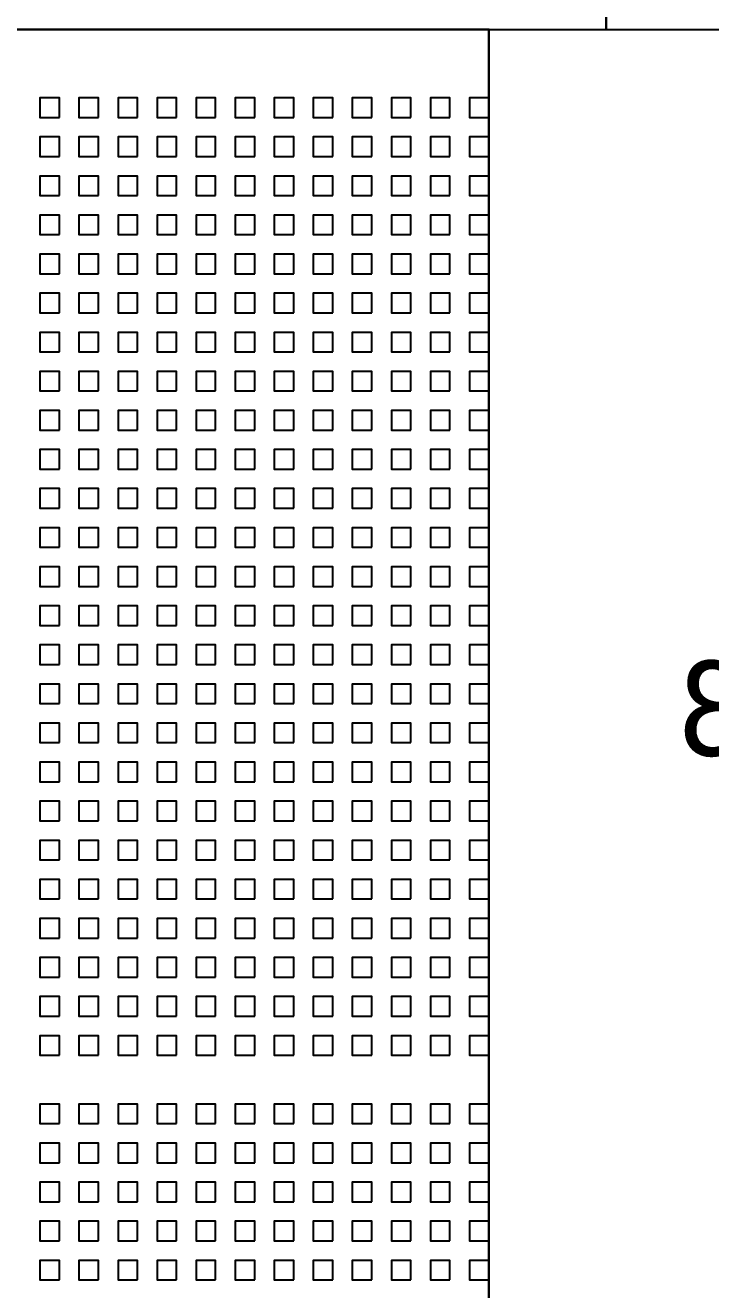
# Model space of a CAD drawing. Header units: millimetres. Extents: x 427 to 2444, y 137 to 817.
# Drawn here: x 1121.9671 to 1122.0022, y 301.5484 to 301.6131 of the extents above; entities that cross this region are included whole.
import ezdxf
from ezdxf.enums import TextEntityAlignment as Align

# ---------------------------------------------------------------- set-up
doc = ezdxf.new("R2010")
doc.units = ezdxf.units.MM
for name, color, linetype in [('L10', 2, 'Continuous'), ('L114', 213, 'Continuous'), ('L240', 60, 'Continuous'), ('L241', 200, 'Continuous'), ('L31', 1, 'Continuous'), ('L70', 190, 'Continuous'), ('L72', 70, 'Continuous'), ('L73', 110, 'Continuous'), ('L74', 230, 'Continuous'), ('L75', 30, 'Continuous'), ('L76', 131, 'Continuous'), ('L98', 150, 'Continuous')]:
    doc.layers.add(name, color=color, linetype=linetype)
doc.styles.add('txt', font='simhei.ttf')

# ---------------------------------------------------------------- blocks, each defined once
blk = doc.blocks.new('HX8394_F_PAD')
at = {"layer": 'L10'}
blk.add_lwpolyline([(13.655998, 0.318498), (13.655998, 0.396502), (13.756002, 0.396502), (13.756002, 0.318498), (13.655998, 0.318498)], close=True, dxfattribs=at)
at = {"layer": 'L241'}
blk.add_lwpolyline([(13.656, 0.3185), (13.656, 0.3965), (13.756, 0.3965), (13.756, 0.3185), (13.656, 0.3185)], close=True, dxfattribs=at)
at = {"layer": 'L70'}
blk.add_lwpolyline([(13.656, 0.3185), (13.656, 0.3965), (13.756, 0.3965), (13.756, 0.3185), (13.656, 0.3185)], close=True, dxfattribs=at)
at = {"layer": 'L72'}
blk.add_lwpolyline([(13.656, 0.3185), (13.656, 0.3965), (13.756, 0.3965), (13.756, 0.3185), (13.656, 0.3185)], close=True, dxfattribs=at)
at = {"layer": 'L73'}
blk.add_lwpolyline([(13.656, 0.3185), (13.656, 0.3965), (13.756, 0.3965), (13.756, 0.3185), (13.656, 0.3185)], close=True, dxfattribs=at)
at = {"layer": 'L74'}
blk.add_lwpolyline([(13.656, 0.3185), (13.656, 0.3965), (13.756, 0.3965), (13.756, 0.3185), (13.656, 0.3185)], close=True, dxfattribs=at)
at = {"layer": 'L75'}
blk.add_lwpolyline([(13.656, 0.3185), (13.656, 0.3965), (13.756, 0.3965), (13.756, 0.3185), (13.656, 0.3185)], close=True, dxfattribs=at)
at = {"layer": 'L76'}
blk.add_lwpolyline([(13.656, 0.3185), (13.656, 0.3965), (13.756, 0.3965), (13.756, 0.3185), (13.656, 0.3185)], close=True, dxfattribs=at)
at = {"layer": 'L98'}
blk.add_lwpolyline([(13.655999, 0.318499), (13.655999, 0.396501), (13.756001, 0.396501), (13.756001, 0.318499), (13.655999, 0.318499)], close=True, dxfattribs=at)
blk = doc.blocks.new('JD9365Z_PAD_20170829_Y880')
at = {"layer": 'L240', "style": 'txt'}
blk.add_text('DUMMY13', height=0.005, dxfattribs=at).set_placement((13.6345, 0.369333), align=Align.MIDDLE_CENTER)
blk = doc.blocks.new('AL_MARK_AUO')
at = {"layer": 'L31'}
for points in [[(0, 0.1605), (0, 0.1615), (0.001, 0.1615), (0.001, 0.1605), (0, 0.1605)], [(0.002, 0.1605), (0.002, 0.1615), (0.003, 0.1615), (0.003, 0.1605), (0.002, 0.1605)], [(0.004, 0.1605), (0.004, 0.1615), (0.005, 0.1615), (0.005, 0.1605), (0.004, 0.1605)], [(0.006, 0.1605), (0.006, 0.1615), (0.007, 0.1615), (0.007, 0.1605), (0.006, 0.1605)], [(0.008, 0.1605), (0.008, 0.1615), (0.009, 0.1615), (0.009, 0.1605), (0.008, 0.1605)], [(0.01, 0.1605), (0.01, 0.1615), (0.011, 0.1615), (0.011, 0.1605), (0.01, 0.1605)], [(0.012, 0.1605), (0.012, 0.1615), (0.013, 0.1615), (0.013, 0.1605), (0.012, 0.1605)], [(0.014, 0.1605), (0.014, 0.1615), (0.015, 0.1615), (0.015, 0.1605), (0.014, 0.1605)], [(0.016, 0.1605), (0.016, 0.1615), (0.017, 0.1615), (0.017, 0.1605), (0.016, 0.1605)], [(0.018, 0.1605), (0.018, 0.1615), (0.019, 0.1615), (0.019, 0.1605), (0.018, 0.1605)], [(0.02, 0.1605), (0.02, 0.1615), (0.021, 0.1615), (0.021, 0.1605), (0.02, 0.1605)], [(0.022, 0.1605), (0.022, 0.1615), (0.023, 0.1615), (0.023, 0.1605), (0.022, 0.1605)], [(0, 0.1585), (0, 0.1595), (0.001, 0.1595), (0.001, 0.1585), (0, 0.1585)], [(0.002, 0.1585), (0.002, 0.1595), (0.003, 0.1595), (0.003, 0.1585), (0.002, 0.1585)], [(0.004, 0.1585), (0.004, 0.1595), (0.005, 0.1595), (0.005, 0.1585), (0.004, 0.1585)], [(0.006, 0.1585), (0.006, 0.1595), (0.007, 0.1595), (0.007, 0.1585), (0.006, 0.1585)], [(0.008, 0.1585), (0.008, 0.1595), (0.009, 0.1595), (0.009, 0.1585), (0.008, 0.1585)], [(0.01, 0.1585), (0.01, 0.1595), (0.011, 0.1595), (0.011, 0.1585), (0.01, 0.1585)], [(0.012, 0.1585), (0.012, 0.1595), (0.013, 0.1595), (0.013, 0.1585), (0.012, 0.1585)], [(0.014, 0.1585), (0.014, 0.1595), (0.015, 0.1595), (0.015, 0.1585), (0.014, 0.1585)], [(0.016, 0.1585), (0.016, 0.1595), (0.017, 0.1595), (0.017, 0.1585), (0.016, 0.1585)], [(0.018, 0.1585), (0.018, 0.1595), (0.019, 0.1595), (0.019, 0.1585), (0.018, 0.1585)], [(0.02, 0.1585), (0.02, 0.1595), (0.021, 0.1595), (0.021, 0.1585), (0.02, 0.1585)], [(0.022, 0.1585), (0.022, 0.1595), (0.023, 0.1595), (0.023, 0.1585), (0.022, 0.1585)], [(0, 0.1565), (0, 0.1575), (0.001, 0.1575), (0.001, 0.1565), (0, 0.1565)], [(0.002, 0.1565), (0.002, 0.1575), (0.003, 0.1575), (0.003, 0.1565), (0.002, 0.1565)], [(0.004, 0.1565), (0.004, 0.1575), (0.005, 0.1575), (0.005, 0.1565), (0.004, 0.1565)], [(0.006, 0.1565), (0.006, 0.1575), (0.007, 0.1575), (0.007, 0.1565), (0.006, 0.1565)], [(0.008, 0.1565), (0.008, 0.1575), (0.009, 0.1575), (0.009, 0.1565), (0.008, 0.1565)], [(0.01, 0.1565), (0.01, 0.1575), (0.011, 0.1575), (0.011, 0.1565), (0.01, 0.1565)], [(0.012, 0.1565), (0.012, 0.1575), (0.013, 0.1575), (0.013, 0.1565), (0.012, 0.1565)], [(0.014, 0.1565), (0.014, 0.1575), (0.015, 0.1575), (0.015, 0.1565), (0.014, 0.1565)], [(0.016, 0.1565), (0.016, 0.1575), (0.017, 0.1575), (0.017, 0.1565), (0.016, 0.1565)], [(0.018, 0.1565), (0.018, 0.1575), (0.019, 0.1575), (0.019, 0.1565), (0.018, 0.1565)], [(0.02, 0.1565), (0.02, 0.1575), (0.021, 0.1575), (0.021, 0.1565), (0.02, 0.1565)], [(0.022, 0.1565), (0.022, 0.1575), (0.023, 0.1575), (0.023, 0.1565), (0.022, 0.1565)], [(0, 0.1545), (0, 0.1555), (0.001, 0.1555), (0.001, 0.1545), (0, 0.1545)], [(0.002, 0.1545), (0.002, 0.1555), (0.003, 0.1555), (0.003, 0.1545), (0.002, 0.1545)], [(0.004, 0.1545), (0.004, 0.1555), (0.005, 0.1555), (0.005, 0.1545), (0.004, 0.1545)], [(0.006, 0.1545), (0.006, 0.1555), (0.007, 0.1555), (0.007, 0.1545), (0.006, 0.1545)], [(0.008, 0.1545), (0.008, 0.1555), (0.009, 0.1555), (0.009, 0.1545), (0.008, 0.1545)], [(0.01, 0.1545), (0.01, 0.1555), (0.011, 0.1555), (0.011, 0.1545), (0.01, 0.1545)], [(0.012, 0.1545), (0.012, 0.1555), (0.013, 0.1555), (0.013, 0.1545), (0.012, 0.1545)], [(0.014, 0.1545), (0.014, 0.1555), (0.015, 0.1555), (0.015, 0.1545), (0.014, 0.1545)], [(0.016, 0.1545), (0.016, 0.1555), (0.017, 0.1555), (0.017, 0.1545), (0.016, 0.1545)], [(0.018, 0.1545), (0.018, 0.1555), (0.019, 0.1555), (0.019, 0.1545), (0.018, 0.1545)], [(0.02, 0.1545), (0.02, 0.1555), (0.021, 0.1555), (0.021, 0.1545), (0.02, 0.1545)], [(0.022, 0.1545), (0.022, 0.1555), (0.023, 0.1555), (0.023, 0.1545), (0.022, 0.1545)], [(0, 0.1525), (0, 0.1535), (0.001, 0.1535), (0.001, 0.1525), (0, 0.1525)], [(0.002, 0.1525), (0.002, 0.1535), (0.003, 0.1535), (0.003, 0.1525), (0.002, 0.1525)], [(0.004, 0.1525), (0.004, 0.1535), (0.005, 0.1535), (0.005, 0.1525), (0.004, 0.1525)], [(0.006, 0.1525), (0.006, 0.1535), (0.007, 0.1535), (0.007, 0.1525), (0.006, 0.1525)], [(0.008, 0.1525), (0.008, 0.1535), (0.009, 0.1535), (0.009, 0.1525), (0.008, 0.1525)], [(0.01, 0.1525), (0.01, 0.1535), (0.011, 0.1535), (0.011, 0.1525), (0.01, 0.1525)], [(0.012, 0.1525), (0.012, 0.1535), (0.013, 0.1535), (0.013, 0.1525), (0.012, 0.1525)], [(0.014, 0.1525), (0.014, 0.1535), (0.015, 0.1535), (0.015, 0.1525), (0.014, 0.1525)], [(0.016, 0.1525), (0.016, 0.1535), (0.017, 0.1535), (0.017, 0.1525), (0.016, 0.1525)], [(0.018, 0.1525), (0.018, 0.1535), (0.019, 0.1535), (0.019, 0.1525), (0.018, 0.1525)], [(0.02, 0.1525), (0.02, 0.1535), (0.021, 0.1535), (0.021, 0.1525), (0.02, 0.1525)], [(0.022, 0.1525), (0.022, 0.1535), (0.023, 0.1535), (0.023, 0.1525), (0.022, 0.1525)], [(0, 0.1505), (0, 0.1515), (0.001, 0.1515), (0.001, 0.1505), (0, 0.1505)], [(0.002, 0.1505), (0.002, 0.1515), (0.003, 0.1515), (0.003, 0.1505), (0.002, 0.1505)], [(0.004, 0.1505), (0.004, 0.1515), (0.005, 0.1515), (0.005, 0.1505), (0.004, 0.1505)], [(0.006, 0.1505), (0.006, 0.1515), (0.007, 0.1515), (0.007, 0.1505), (0.006, 0.1505)], [(0.008, 0.1505), (0.008, 0.1515), (0.009, 0.1515), (0.009, 0.1505), (0.008, 0.1505)], [(0.01, 0.1505), (0.01, 0.1515), (0.011, 0.1515), (0.011, 0.1505), (0.01, 0.1505)], [(0.012, 0.1505), (0.012, 0.1515), (0.013, 0.1515), (0.013, 0.1505), (0.012, 0.1505)], [(0.014, 0.1505), (0.014, 0.1515), (0.015, 0.1515), (0.015, 0.1505), (0.014, 0.1505)], [(0.016, 0.1505), (0.016, 0.1515), (0.017, 0.1515), (0.017, 0.1505), (0.016, 0.1505)], [(0.018, 0.1505), (0.018, 0.1515), (0.019, 0.1515), (0.019, 0.1505), (0.018, 0.1505)], [(0.02, 0.1505), (0.02, 0.1515), (0.021, 0.1515), (0.021, 0.1505), (0.02, 0.1505)], [(0.022, 0.1505), (0.022, 0.1515), (0.023, 0.1515), (0.023, 0.1505), (0.022, 0.1505)], [(0, 0.1485), (0, 0.1495), (0.001, 0.1495), (0.001, 0.1485), (0, 0.1485)], [(0.002, 0.1485), (0.002, 0.1495), (0.003, 0.1495), (0.003, 0.1485), (0.002, 0.1485)], [(0.004, 0.1485), (0.004, 0.1495), (0.005, 0.1495), (0.005, 0.1485), (0.004, 0.1485)], [(0.006, 0.1485), (0.006, 0.1495), (0.007, 0.1495), (0.007, 0.1485), (0.006, 0.1485)], [(0.008, 0.1485), (0.008, 0.1495), (0.009, 0.1495), (0.009, 0.1485), (0.008, 0.1485)], [(0.01, 0.1485), (0.01, 0.1495), (0.011, 0.1495), (0.011, 0.1485), (0.01, 0.1485)], [(0.012, 0.1485), (0.012, 0.1495), (0.013, 0.1495), (0.013, 0.1485), (0.012, 0.1485)], [(0.014, 0.1485), (0.014, 0.1495), (0.015, 0.1495), (0.015, 0.1485), (0.014, 0.1485)], [(0.016, 0.1485), (0.016, 0.1495), (0.017, 0.1495), (0.017, 0.1485), (0.016, 0.1485)], [(0.018, 0.1485), (0.018, 0.1495), (0.019, 0.1495), (0.019, 0.1485), (0.018, 0.1485)], [(0.02, 0.1485), (0.02, 0.1495), (0.021, 0.1495), (0.021, 0.1485), (0.02, 0.1485)], [(0.022, 0.1485), (0.022, 0.1495), (0.023, 0.1495), (0.023, 0.1485), (0.022, 0.1485)], [(0, 0.1465), (0, 0.1475), (0.001, 0.1475), (0.001, 0.1465), (0, 0.1465)], [(0.002, 0.1465), (0.002, 0.1475), (0.003, 0.1475), (0.003, 0.1465), (0.002, 0.1465)], [(0.004, 0.1465), (0.004, 0.1475), (0.005, 0.1475), (0.005, 0.1465), (0.004, 0.1465)], [(0.006, 0.1465), (0.006, 0.1475), (0.007, 0.1475), (0.007, 0.1465), (0.006, 0.1465)], [(0.008, 0.1465), (0.008, 0.1475), (0.009, 0.1475), (0.009, 0.1465), (0.008, 0.1465)], [(0.01, 0.1465), (0.01, 0.1475), (0.011, 0.1475), (0.011, 0.1465), (0.01, 0.1465)], [(0.012, 0.1465), (0.012, 0.1475), (0.013, 0.1475), (0.013, 0.1465), (0.012, 0.1465)], [(0.014, 0.1465), (0.014, 0.1475), (0.015, 0.1475), (0.015, 0.1465), (0.014, 0.1465)], [(0.016, 0.1465), (0.016, 0.1475), (0.017, 0.1475), (0.017, 0.1465), (0.016, 0.1465)], [(0.018, 0.1465), (0.018, 0.1475), (0.019, 0.1475), (0.019, 0.1465), (0.018, 0.1465)], [(0.02, 0.1465), (0.02, 0.1475), (0.021, 0.1475), (0.021, 0.1465), (0.02, 0.1465)], [(0.022, 0.1465), (0.022, 0.1475), (0.023, 0.1475), (0.023, 0.1465), (0.022, 0.1465)], [(0, 0.1445), (0, 0.1455), (0.001, 0.1455), (0.001, 0.1445), (0, 0.1445)], [(0.002, 0.1445), (0.002, 0.1455), (0.003, 0.1455), (0.003, 0.1445), (0.002, 0.1445)], [(0.004, 0.1445), (0.004, 0.1455), (0.005, 0.1455), (0.005, 0.1445), (0.004, 0.1445)], [(0.006, 0.1445), (0.006, 0.1455), (0.007, 0.1455), (0.007, 0.1445), (0.006, 0.1445)], [(0.008, 0.1445), (0.008, 0.1455), (0.009, 0.1455), (0.009, 0.1445), (0.008, 0.1445)], [(0.01, 0.1445), (0.01, 0.1455), (0.011, 0.1455), (0.011, 0.1445), (0.01, 0.1445)], [(0.012, 0.1445), (0.012, 0.1455), (0.013, 0.1455), (0.013, 0.1445), (0.012, 0.1445)], [(0.014, 0.1445), (0.014, 0.1455), (0.015, 0.1455), (0.015, 0.1445), (0.014, 0.1445)], [(0.016, 0.1445), (0.016, 0.1455), (0.017, 0.1455), (0.017, 0.1445), (0.016, 0.1445)], [(0.018, 0.1445), (0.018, 0.1455), (0.019, 0.1455), (0.019, 0.1445), (0.018, 0.1445)], [(0.02, 0.1445), (0.02, 0.1455), (0.021, 0.1455), (0.021, 0.1445), (0.02, 0.1445)], [(0.022, 0.1445), (0.022, 0.1455), (0.023, 0.1455), (0.023, 0.1445), (0.022, 0.1445)], [(0, 0.1425), (0, 0.1435), (0.001, 0.1435), (0.001, 0.1425), (0, 0.1425)], [(0.002, 0.1425), (0.002, 0.1435), (0.003, 0.1435), (0.003, 0.1425), (0.002, 0.1425)], [(0.004, 0.1425), (0.004, 0.1435), (0.005, 0.1435), (0.005, 0.1425), (0.004, 0.1425)], [(0.006, 0.1425), (0.006, 0.1435), (0.007, 0.1435), (0.007, 0.1425), (0.006, 0.1425)], [(0.008, 0.1425), (0.008, 0.1435), (0.009, 0.1435), (0.009, 0.1425), (0.008, 0.1425)], [(0.01, 0.1425), (0.01, 0.1435), (0.011, 0.1435), (0.011, 0.1425), (0.01, 0.1425)], [(0.012, 0.1425), (0.012, 0.1435), (0.013, 0.1435), (0.013, 0.1425), (0.012, 0.1425)], [(0.014, 0.1425), (0.014, 0.1435), (0.015, 0.1435), (0.015, 0.1425), (0.014, 0.1425)], [(0.016, 0.1425), (0.016, 0.1435), (0.017, 0.1435), (0.017, 0.1425), (0.016, 0.1425)], [(0.018, 0.1425), (0.018, 0.1435), (0.019, 0.1435), (0.019, 0.1425), (0.018, 0.1425)], [(0.02, 0.1425), (0.02, 0.1435), (0.021, 0.1435), (0.021, 0.1425), (0.02, 0.1425)], [(0.022, 0.1425), (0.022, 0.1435), (0.023, 0.1435), (0.023, 0.1425), (0.022, 0.1425)], [(0, 0.1405), (0, 0.1415), (0.001, 0.1415), (0.001, 0.1405), (0, 0.1405)], [(0.002, 0.1405), (0.002, 0.1415), (0.003, 0.1415), (0.003, 0.1405), (0.002, 0.1405)], [(0.004, 0.1405), (0.004, 0.1415), (0.005, 0.1415), (0.005, 0.1405), (0.004, 0.1405)], [(0.006, 0.1405), (0.006, 0.1415), (0.007, 0.1415), (0.007, 0.1405), (0.006, 0.1405)], [(0.008, 0.1405), (0.008, 0.1415), (0.009, 0.1415), (0.009, 0.1405), (0.008, 0.1405)], [(0.01, 0.1405), (0.01, 0.1415), (0.011, 0.1415), (0.011, 0.1405), (0.01, 0.1405)], [(0.012, 0.1405), (0.012, 0.1415), (0.013, 0.1415), (0.013, 0.1405), (0.012, 0.1405)], [(0.014, 0.1405), (0.014, 0.1415), (0.015, 0.1415), (0.015, 0.1405), (0.014, 0.1405)], [(0.016, 0.1405), (0.016, 0.1415), (0.017, 0.1415), (0.017, 0.1405), (0.016, 0.1405)], [(0.018, 0.1405), (0.018, 0.1415), (0.019, 0.1415), (0.019, 0.1405), (0.018, 0.1405)], [(0.02, 0.1405), (0.02, 0.1415), (0.021, 0.1415), (0.021, 0.1405), (0.02, 0.1405)], [(0.022, 0.1405), (0.022, 0.1415), (0.023, 0.1415), (0.023, 0.1405), (0.022, 0.1405)], [(0, 0.1385), (0, 0.1395), (0.001, 0.1395), (0.001, 0.1385), (0, 0.1385)], [(0.002, 0.1385), (0.002, 0.1395), (0.003, 0.1395), (0.003, 0.1385), (0.002, 0.1385)], [(0.004, 0.1385), (0.004, 0.1395), (0.005, 0.1395), (0.005, 0.1385), (0.004, 0.1385)], [(0.006, 0.1385), (0.006, 0.1395), (0.007, 0.1395), (0.007, 0.1385), (0.006, 0.1385)], [(0.008, 0.1385), (0.008, 0.1395), (0.009, 0.1395), (0.009, 0.1385), (0.008, 0.1385)], [(0.01, 0.1385), (0.01, 0.1395), (0.011, 0.1395), (0.011, 0.1385), (0.01, 0.1385)], [(0.012, 0.1385), (0.012, 0.1395), (0.013, 0.1395), (0.013, 0.1385), (0.012, 0.1385)], [(0.014, 0.1385), (0.014, 0.1395), (0.015, 0.1395), (0.015, 0.1385), (0.014, 0.1385)], [(0.016, 0.1385), (0.016, 0.1395), (0.017, 0.1395), (0.017, 0.1385), (0.016, 0.1385)], [(0.018, 0.1385), (0.018, 0.1395), (0.019, 0.1395), (0.019, 0.1385), (0.018, 0.1385)], [(0.02, 0.1385), (0.02, 0.1395), (0.021, 0.1395), (0.021, 0.1385), (0.02, 0.1385)], [(0.022, 0.1385), (0.022, 0.1395), (0.023, 0.1395), (0.023, 0.1385), (0.022, 0.1385)], [(0, 0.1365), (0, 0.1375), (0.001, 0.1375), (0.001, 0.1365), (0, 0.1365)], [(0.002, 0.1365), (0.002, 0.1375), (0.003, 0.1375), (0.003, 0.1365), (0.002, 0.1365)], [(0.004, 0.1365), (0.004, 0.1375), (0.005, 0.1375), (0.005, 0.1365), (0.004, 0.1365)], [(0.006, 0.1365), (0.006, 0.1375), (0.007, 0.1375), (0.007, 0.1365), (0.006, 0.1365)], [(0.008, 0.1365), (0.008, 0.1375), (0.009, 0.1375), (0.009, 0.1365), (0.008, 0.1365)], [(0.01, 0.1365), (0.01, 0.1375), (0.011, 0.1375), (0.011, 0.1365), (0.01, 0.1365)], [(0.012, 0.1365), (0.012, 0.1375), (0.013, 0.1375), (0.013, 0.1365), (0.012, 0.1365)], [(0.014, 0.1365), (0.014, 0.1375), (0.015, 0.1375), (0.015, 0.1365), (0.014, 0.1365)], [(0.016, 0.1365), (0.016, 0.1375), (0.017, 0.1375), (0.017, 0.1365), (0.016, 0.1365)], [(0.018, 0.1365), (0.018, 0.1375), (0.019, 0.1375), (0.019, 0.1365), (0.018, 0.1365)], [(0.02, 0.1365), (0.02, 0.1375), (0.021, 0.1375), (0.021, 0.1365), (0.02, 0.1365)], [(0.022, 0.1365), (0.022, 0.1375), (0.023, 0.1375), (0.023, 0.1365), (0.022, 0.1365)], [(0, 0.1345), (0, 0.1355), (0.001, 0.1355), (0.001, 0.1345), (0, 0.1345)], [(0.002, 0.1345), (0.002, 0.1355), (0.003, 0.1355), (0.003, 0.1345), (0.002, 0.1345)], [(0.004, 0.1345), (0.004, 0.1355), (0.005, 0.1355), (0.005, 0.1345), (0.004, 0.1345)], [(0.006, 0.1345), (0.006, 0.1355), (0.007, 0.1355), (0.007, 0.1345), (0.006, 0.1345)], [(0.008, 0.1345), (0.008, 0.1355), (0.009, 0.1355), (0.009, 0.1345), (0.008, 0.1345)], [(0.01, 0.1345), (0.01, 0.1355), (0.011, 0.1355), (0.011, 0.1345), (0.01, 0.1345)], [(0.012, 0.1345), (0.012, 0.1355), (0.013, 0.1355), (0.013, 0.1345), (0.012, 0.1345)], [(0.014, 0.1345), (0.014, 0.1355), (0.015, 0.1355), (0.015, 0.1345), (0.014, 0.1345)], [(0.016, 0.1345), (0.016, 0.1355), (0.017, 0.1355), (0.017, 0.1345), (0.016, 0.1345)], [(0.018, 0.1345), (0.018, 0.1355), (0.019, 0.1355), (0.019, 0.1345), (0.018, 0.1345)], [(0.02, 0.1345), (0.02, 0.1355), (0.021, 0.1355), (0.021, 0.1345), (0.02, 0.1345)], [(0.022, 0.1345), (0.022, 0.1355), (0.023, 0.1355), (0.023, 0.1345), (0.022, 0.1345)], [(0, 0.1325), (0, 0.1335), (0.001, 0.1335), (0.001, 0.1325), (0, 0.1325)], [(0.002, 0.1325), (0.002, 0.1335), (0.003, 0.1335), (0.003, 0.1325), (0.002, 0.1325)], [(0.004, 0.1325), (0.004, 0.1335), (0.005, 0.1335), (0.005, 0.1325), (0.004, 0.1325)], [(0.006, 0.1325), (0.006, 0.1335), (0.007, 0.1335), (0.007, 0.1325), (0.006, 0.1325)], [(0.008, 0.1325), (0.008, 0.1335), (0.009, 0.1335), (0.009, 0.1325), (0.008, 0.1325)], [(0.01, 0.1325), (0.01, 0.1335), (0.011, 0.1335), (0.011, 0.1325), (0.01, 0.1325)], [(0.012, 0.1325), (0.012, 0.1335), (0.013, 0.1335), (0.013, 0.1325), (0.012, 0.1325)], [(0.014, 0.1325), (0.014, 0.1335), (0.015, 0.1335), (0.015, 0.1325), (0.014, 0.1325)], [(0.016, 0.1325), (0.016, 0.1335), (0.017, 0.1335), (0.017, 0.1325), (0.016, 0.1325)], [(0.018, 0.1325), (0.018, 0.1335), (0.019, 0.1335), (0.019, 0.1325), (0.018, 0.1325)], [(0.02, 0.1325), (0.02, 0.1335), (0.021, 0.1335), (0.021, 0.1325), (0.02, 0.1325)], [(0.022, 0.1325), (0.022, 0.1335), (0.023, 0.1335), (0.023, 0.1325), (0.022, 0.1325)], [(0, 0.1305), (0, 0.1315), (0.001, 0.1315), (0.001, 0.1305), (0, 0.1305)], [(0.002, 0.1305), (0.002, 0.1315), (0.003, 0.1315), (0.003, 0.1305), (0.002, 0.1305)], [(0.004, 0.1305), (0.004, 0.1315), (0.005, 0.1315), (0.005, 0.1305), (0.004, 0.1305)], [(0.006, 0.1305), (0.006, 0.1315), (0.007, 0.1315), (0.007, 0.1305), (0.006, 0.1305)], [(0.008, 0.1305), (0.008, 0.1315), (0.009, 0.1315), (0.009, 0.1305), (0.008, 0.1305)], [(0.01, 0.1305), (0.01, 0.1315), (0.011, 0.1315), (0.011, 0.1305), (0.01, 0.1305)], [(0.012, 0.1305), (0.012, 0.1315), (0.013, 0.1315), (0.013, 0.1305), (0.012, 0.1305)], [(0.014, 0.1305), (0.014, 0.1315), (0.015, 0.1315), (0.015, 0.1305), (0.014, 0.1305)], [(0.016, 0.1305), (0.016, 0.1315), (0.017, 0.1315), (0.017, 0.1305), (0.016, 0.1305)], [(0.018, 0.1305), (0.018, 0.1315), (0.019, 0.1315), (0.019, 0.1305), (0.018, 0.1305)], [(0.02, 0.1305), (0.02, 0.1315), (0.021, 0.1315), (0.021, 0.1305), (0.02, 0.1305)], [(0.022, 0.1305), (0.022, 0.1315), (0.023, 0.1315), (0.023, 0.1305), (0.022, 0.1305)], [(0, 0.1285), (0, 0.1295), (0.001, 0.1295), (0.001, 0.1285), (0, 0.1285)], [(0.002, 0.1285), (0.002, 0.1295), (0.003, 0.1295), (0.003, 0.1285), (0.002, 0.1285)], [(0.004, 0.1285), (0.004, 0.1295), (0.005, 0.1295), (0.005, 0.1285), (0.004, 0.1285)], [(0.006, 0.1285), (0.006, 0.1295), (0.007, 0.1295), (0.007, 0.1285), (0.006, 0.1285)], [(0.008, 0.1285), (0.008, 0.1295), (0.009, 0.1295), (0.009, 0.1285), (0.008, 0.1285)], [(0.01, 0.1285), (0.01, 0.1295), (0.011, 0.1295), (0.011, 0.1285), (0.01, 0.1285)], [(0.012, 0.1285), (0.012, 0.1295), (0.013, 0.1295), (0.013, 0.1285), (0.012, 0.1285)], [(0.014, 0.1285), (0.014, 0.1295), (0.015, 0.1295), (0.015, 0.1285), (0.014, 0.1285)], [(0.016, 0.1285), (0.016, 0.1295), (0.017, 0.1295), (0.017, 0.1285), (0.016, 0.1285)], [(0.018, 0.1285), (0.018, 0.1295), (0.019, 0.1295), (0.019, 0.1285), (0.018, 0.1285)], [(0.02, 0.1285), (0.02, 0.1295), (0.021, 0.1295), (0.021, 0.1285), (0.02, 0.1285)], [(0.022, 0.1285), (0.022, 0.1295), (0.023, 0.1295), (0.023, 0.1285), (0.022, 0.1285)], [(0, 0.1265), (0, 0.1275), (0.001, 0.1275), (0.001, 0.1265), (0, 0.1265)], [(0.002, 0.1265), (0.002, 0.1275), (0.003, 0.1275), (0.003, 0.1265), (0.002, 0.1265)], [(0.004, 0.1265), (0.004, 0.1275), (0.005, 0.1275), (0.005, 0.1265), (0.004, 0.1265)], [(0.006, 0.1265), (0.006, 0.1275), (0.007, 0.1275), (0.007, 0.1265), (0.006, 0.1265)], [(0.008, 0.1265), (0.008, 0.1275), (0.009, 0.1275), (0.009, 0.1265), (0.008, 0.1265)], [(0.01, 0.1265), (0.01, 0.1275), (0.011, 0.1275), (0.011, 0.1265), (0.01, 0.1265)], [(0.012, 0.1265), (0.012, 0.1275), (0.013, 0.1275), (0.013, 0.1265), (0.012, 0.1265)], [(0.014, 0.1265), (0.014, 0.1275), (0.015, 0.1275), (0.015, 0.1265), (0.014, 0.1265)], [(0.016, 0.1265), (0.016, 0.1275), (0.017, 0.1275), (0.017, 0.1265), (0.016, 0.1265)], [(0.018, 0.1265), (0.018, 0.1275), (0.019, 0.1275), (0.019, 0.1265), (0.018, 0.1265)], [(0.02, 0.1265), (0.02, 0.1275), (0.021, 0.1275), (0.021, 0.1265), (0.02, 0.1265)], [(0.022, 0.1265), (0.022, 0.1275), (0.023, 0.1275), (0.023, 0.1265), (0.022, 0.1265)], [(0, 0.1245), (0, 0.1255), (0.001, 0.1255), (0.001, 0.1245), (0, 0.1245)], [(0.002, 0.1245), (0.002, 0.1255), (0.003, 0.1255), (0.003, 0.1245), (0.002, 0.1245)], [(0.004, 0.1245), (0.004, 0.1255), (0.005, 0.1255), (0.005, 0.1245), (0.004, 0.1245)], [(0.006, 0.1245), (0.006, 0.1255), (0.007, 0.1255), (0.007, 0.1245), (0.006, 0.1245)], [(0.008, 0.1245), (0.008, 0.1255), (0.009, 0.1255), (0.009, 0.1245), (0.008, 0.1245)], [(0.01, 0.1245), (0.01, 0.1255), (0.011, 0.1255), (0.011, 0.1245), (0.01, 0.1245)], [(0.012, 0.1245), (0.012, 0.1255), (0.013, 0.1255), (0.013, 0.1245), (0.012, 0.1245)], [(0.014, 0.1245), (0.014, 0.1255), (0.015, 0.1255), (0.015, 0.1245), (0.014, 0.1245)], [(0.016, 0.1245), (0.016, 0.1255), (0.017, 0.1255), (0.017, 0.1245), (0.016, 0.1245)], [(0.018, 0.1245), (0.018, 0.1255), (0.019, 0.1255), (0.019, 0.1245), (0.018, 0.1245)], [(0.02, 0.1245), (0.02, 0.1255), (0.021, 0.1255), (0.021, 0.1245), (0.02, 0.1245)], [(0.022, 0.1245), (0.022, 0.1255), (0.023, 0.1255), (0.023, 0.1245), (0.022, 0.1245)], [(0, 0.1225), (0, 0.1235), (0.001, 0.1235), (0.001, 0.1225), (0, 0.1225)], [(0.002, 0.1225), (0.002, 0.1235), (0.003, 0.1235), (0.003, 0.1225), (0.002, 0.1225)], [(0.004, 0.1225), (0.004, 0.1235), (0.005, 0.1235), (0.005, 0.1225), (0.004, 0.1225)], [(0.006, 0.1225), (0.006, 0.1235), (0.007, 0.1235), (0.007, 0.1225), (0.006, 0.1225)], [(0.008, 0.1225), (0.008, 0.1235), (0.009, 0.1235), (0.009, 0.1225), (0.008, 0.1225)], [(0.01, 0.1225), (0.01, 0.1235), (0.011, 0.1235), (0.011, 0.1225), (0.01, 0.1225)], [(0.012, 0.1225), (0.012, 0.1235), (0.013, 0.1235), (0.013, 0.1225), (0.012, 0.1225)], [(0.014, 0.1225), (0.014, 0.1235), (0.015, 0.1235), (0.015, 0.1225), (0.014, 0.1225)], [(0.016, 0.1225), (0.016, 0.1235), (0.017, 0.1235), (0.017, 0.1225), (0.016, 0.1225)], [(0.018, 0.1225), (0.018, 0.1235), (0.019, 0.1235), (0.019, 0.1225), (0.018, 0.1225)], [(0.02, 0.1225), (0.02, 0.1235), (0.021, 0.1235), (0.021, 0.1225), (0.02, 0.1225)], [(0.022, 0.1225), (0.022, 0.1235), (0.023, 0.1235), (0.023, 0.1225), (0.022, 0.1225)], [(0, 0.1205), (0, 0.1215), (0.001, 0.1215), (0.001, 0.1205), (0, 0.1205)], [(0.002, 0.1205), (0.002, 0.1215), (0.003, 0.1215), (0.003, 0.1205), (0.002, 0.1205)], [(0.004, 0.1205), (0.004, 0.1215), (0.005, 0.1215), (0.005, 0.1205), (0.004, 0.1205)], [(0.006, 0.1205), (0.006, 0.1215), (0.007, 0.1215), (0.007, 0.1205), (0.006, 0.1205)], [(0.008, 0.1205), (0.008, 0.1215), (0.009, 0.1215), (0.009, 0.1205), (0.008, 0.1205)], [(0.01, 0.1205), (0.01, 0.1215), (0.011, 0.1215), (0.011, 0.1205), (0.01, 0.1205)], [(0.012, 0.1205), (0.012, 0.1215), (0.013, 0.1215), (0.013, 0.1205), (0.012, 0.1205)], [(0.014, 0.1205), (0.014, 0.1215), (0.015, 0.1215), (0.015, 0.1205), (0.014, 0.1205)], [(0.016, 0.1205), (0.016, 0.1215), (0.017, 0.1215), (0.017, 0.1205), (0.016, 0.1205)], [(0.018, 0.1205), (0.018, 0.1215), (0.019, 0.1215), (0.019, 0.1205), (0.018, 0.1205)], [(0.02, 0.1205), (0.02, 0.1215), (0.021, 0.1215), (0.021, 0.1205), (0.02, 0.1205)], [(0.022, 0.1205), (0.022, 0.1215), (0.023, 0.1215), (0.023, 0.1205), (0.022, 0.1205)], [(0, 0.1185), (0, 0.1195), (0.001, 0.1195), (0.001, 0.1185), (0, 0.1185)], [(0.002, 0.1185), (0.002, 0.1195), (0.003, 0.1195), (0.003, 0.1185), (0.002, 0.1185)], [(0.004, 0.1185), (0.004, 0.1195), (0.005, 0.1195), (0.005, 0.1185), (0.004, 0.1185)], [(0.006, 0.1185), (0.006, 0.1195), (0.007, 0.1195), (0.007, 0.1185), (0.006, 0.1185)], [(0.008, 0.1185), (0.008, 0.1195), (0.009, 0.1195), (0.009, 0.1185), (0.008, 0.1185)], [(0.01, 0.1185), (0.01, 0.1195), (0.011, 0.1195), (0.011, 0.1185), (0.01, 0.1185)], [(0.012, 0.1185), (0.012, 0.1195), (0.013, 0.1195), (0.013, 0.1185), (0.012, 0.1185)], [(0.014, 0.1185), (0.014, 0.1195), (0.015, 0.1195), (0.015, 0.1185), (0.014, 0.1185)], [(0.016, 0.1185), (0.016, 0.1195), (0.017, 0.1195), (0.017, 0.1185), (0.016, 0.1185)], [(0.018, 0.1185), (0.018, 0.1195), (0.019, 0.1195), (0.019, 0.1185), (0.018, 0.1185)], [(0.02, 0.1185), (0.02, 0.1195), (0.021, 0.1195), (0.021, 0.1185), (0.02, 0.1185)], [(0.022, 0.1185), (0.022, 0.1195), (0.023, 0.1195), (0.023, 0.1185), (0.022, 0.1185)], [(0, 0.1165), (0, 0.1175), (0.001, 0.1175), (0.001, 0.1165), (0, 0.1165)], [(0.002, 0.1165), (0.002, 0.1175), (0.003, 0.1175), (0.003, 0.1165), (0.002, 0.1165)], [(0.004, 0.1165), (0.004, 0.1175), (0.005, 0.1175), (0.005, 0.1165), (0.004, 0.1165)], [(0.006, 0.1165), (0.006, 0.1175), (0.007, 0.1175), (0.007, 0.1165), (0.006, 0.1165)], [(0.008, 0.1165), (0.008, 0.1175), (0.009, 0.1175), (0.009, 0.1165), (0.008, 0.1165)], [(0.01, 0.1165), (0.01, 0.1175), (0.011, 0.1175), (0.011, 0.1165), (0.01, 0.1165)], [(0.012, 0.1165), (0.012, 0.1175), (0.013, 0.1175), (0.013, 0.1165), (0.012, 0.1165)], [(0.014, 0.1165), (0.014, 0.1175), (0.015, 0.1175), (0.015, 0.1165), (0.014, 0.1165)], [(0.016, 0.1165), (0.016, 0.1175), (0.017, 0.1175), (0.017, 0.1165), (0.016, 0.1165)], [(0.018, 0.1165), (0.018, 0.1175), (0.019, 0.1175), (0.019, 0.1165), (0.018, 0.1165)], [(0.02, 0.1165), (0.02, 0.1175), (0.021, 0.1175), (0.021, 0.1165), (0.02, 0.1165)], [(0.022, 0.1165), (0.022, 0.1175), (0.023, 0.1175), (0.023, 0.1165), (0.022, 0.1165)], [(0, 0.1145), (0, 0.1155), (0.001, 0.1155), (0.001, 0.1145), (0, 0.1145)], [(0.002, 0.1145), (0.002, 0.1155), (0.003, 0.1155), (0.003, 0.1145), (0.002, 0.1145)], [(0.004, 0.1145), (0.004, 0.1155), (0.005, 0.1155), (0.005, 0.1145), (0.004, 0.1145)], [(0.006, 0.1145), (0.006, 0.1155), (0.007, 0.1155), (0.007, 0.1145), (0.006, 0.1145)], [(0.008, 0.1145), (0.008, 0.1155), (0.009, 0.1155), (0.009, 0.1145), (0.008, 0.1145)], [(0.01, 0.1145), (0.01, 0.1155), (0.011, 0.1155), (0.011, 0.1145), (0.01, 0.1145)], [(0.012, 0.1145), (0.012, 0.1155), (0.013, 0.1155), (0.013, 0.1145), (0.012, 0.1145)], [(0.014, 0.1145), (0.014, 0.1155), (0.015, 0.1155), (0.015, 0.1145), (0.014, 0.1145)], [(0.016, 0.1145), (0.016, 0.1155), (0.017, 0.1155), (0.017, 0.1145), (0.016, 0.1145)], [(0.018, 0.1145), (0.018, 0.1155), (0.019, 0.1155), (0.019, 0.1145), (0.018, 0.1145)], [(0.02, 0.1145), (0.02, 0.1155), (0.021, 0.1155), (0.021, 0.1145), (0.02, 0.1145)], [(0.022, 0.1145), (0.022, 0.1155), (0.023, 0.1155), (0.023, 0.1145), (0.022, 0.1145)], [(0, 0.1125), (0, 0.1135), (0.001, 0.1135), (0.001, 0.1125), (0, 0.1125)], [(0.002, 0.1125), (0.002, 0.1135), (0.003, 0.1135), (0.003, 0.1125), (0.002, 0.1125)], [(0.004, 0.1125), (0.004, 0.1135), (0.005, 0.1135), (0.005, 0.1125), (0.004, 0.1125)], [(0.006, 0.1125), (0.006, 0.1135), (0.007, 0.1135), (0.007, 0.1125), (0.006, 0.1125)], [(0.008, 0.1125), (0.008, 0.1135), (0.009, 0.1135), (0.009, 0.1125), (0.008, 0.1125)], [(0.01, 0.1125), (0.01, 0.1135), (0.011, 0.1135), (0.011, 0.1125), (0.01, 0.1125)], [(0.012, 0.1125), (0.012, 0.1135), (0.013, 0.1135), (0.013, 0.1125), (0.012, 0.1125)], [(0.014, 0.1125), (0.014, 0.1135), (0.015, 0.1135), (0.015, 0.1125), (0.014, 0.1125)], [(0.016, 0.1125), (0.016, 0.1135), (0.017, 0.1135), (0.017, 0.1125), (0.016, 0.1125)], [(0.018, 0.1125), (0.018, 0.1135), (0.019, 0.1135), (0.019, 0.1125), (0.018, 0.1125)], [(0.02, 0.1125), (0.02, 0.1135), (0.021, 0.1135), (0.021, 0.1125), (0.02, 0.1125)], [(0.022, 0.1125), (0.022, 0.1135), (0.023, 0.1135), (0.023, 0.1125), (0.022, 0.1125)], [(0, 0.109), (0, 0.11), (0.001, 0.11), (0.001, 0.109), (0, 0.109)], [(0.002, 0.109), (0.002, 0.11), (0.003, 0.11), (0.003, 0.109), (0.002, 0.109)], [(0.004, 0.109), (0.004, 0.11), (0.005, 0.11), (0.005, 0.109), (0.004, 0.109)], [(0.006, 0.109), (0.006, 0.11), (0.007, 0.11), (0.007, 0.109), (0.006, 0.109)], [(0.008, 0.109), (0.008, 0.11), (0.009, 0.11), (0.009, 0.109), (0.008, 0.109)], [(0.01, 0.109), (0.01, 0.11), (0.011, 0.11), (0.011, 0.109), (0.01, 0.109)], [(0.012, 0.109), (0.012, 0.11), (0.013, 0.11), (0.013, 0.109), (0.012, 0.109)], [(0.014, 0.109), (0.014, 0.11), (0.015, 0.11), (0.015, 0.109), (0.014, 0.109)], [(0.016, 0.109), (0.016, 0.11), (0.017, 0.11), (0.017, 0.109), (0.016, 0.109)], [(0.018, 0.109), (0.018, 0.11), (0.019, 0.11), (0.019, 0.109), (0.018, 0.109)], [(0.02, 0.109), (0.02, 0.11), (0.021, 0.11), (0.021, 0.109), (0.02, 0.109)], [(0.022, 0.109), (0.022, 0.11), (0.023, 0.11), (0.023, 0.109), (0.022, 0.109)], [(0, 0.107), (0, 0.108), (0.001, 0.108), (0.001, 0.107), (0, 0.107)], [(0.002, 0.107), (0.002, 0.108), (0.003, 0.108), (0.003, 0.107), (0.002, 0.107)], [(0.004, 0.107), (0.004, 0.108), (0.005, 0.108), (0.005, 0.107), (0.004, 0.107)], [(0.006, 0.107), (0.006, 0.108), (0.007, 0.108), (0.007, 0.107), (0.006, 0.107)], [(0.008, 0.107), (0.008, 0.108), (0.009, 0.108), (0.009, 0.107), (0.008, 0.107)], [(0.01, 0.107), (0.01, 0.108), (0.011, 0.108), (0.011, 0.107), (0.01, 0.107)], [(0.012, 0.107), (0.012, 0.108), (0.013, 0.108), (0.013, 0.107), (0.012, 0.107)], [(0.014, 0.107), (0.014, 0.108), (0.015, 0.108), (0.015, 0.107), (0.014, 0.107)], [(0.016, 0.107), (0.016, 0.108), (0.017, 0.108), (0.017, 0.107), (0.016, 0.107)], [(0.018, 0.107), (0.018, 0.108), (0.019, 0.108), (0.019, 0.107), (0.018, 0.107)], [(0.02, 0.107), (0.02, 0.108), (0.021, 0.108), (0.021, 0.107), (0.02, 0.107)], [(0.022, 0.107), (0.022, 0.108), (0.023, 0.108), (0.023, 0.107), (0.022, 0.107)], [(0, 0.105), (0, 0.106), (0.001, 0.106), (0.001, 0.105), (0, 0.105)], [(0.002, 0.105), (0.002, 0.106), (0.003, 0.106), (0.003, 0.105), (0.002, 0.105)], [(0.004, 0.105), (0.004, 0.106), (0.005, 0.106), (0.005, 0.105), (0.004, 0.105)], [(0.006, 0.105), (0.006, 0.106), (0.007, 0.106), (0.007, 0.105), (0.006, 0.105)], [(0.008, 0.105), (0.008, 0.106), (0.009, 0.106), (0.009, 0.105), (0.008, 0.105)], [(0.01, 0.105), (0.01, 0.106), (0.011, 0.106), (0.011, 0.105), (0.01, 0.105)], [(0.012, 0.105), (0.012, 0.106), (0.013, 0.106), (0.013, 0.105), (0.012, 0.105)], [(0.014, 0.105), (0.014, 0.106), (0.015, 0.106), (0.015, 0.105), (0.014, 0.105)], [(0.016, 0.105), (0.016, 0.106), (0.017, 0.106), (0.017, 0.105), (0.016, 0.105)], [(0.018, 0.105), (0.018, 0.106), (0.019, 0.106), (0.019, 0.105), (0.018, 0.105)], [(0.02, 0.105), (0.02, 0.106), (0.021, 0.106), (0.021, 0.105), (0.02, 0.105)], [(0.022, 0.105), (0.022, 0.106), (0.023, 0.106), (0.023, 0.105), (0.022, 0.105)], [(0, 0.103), (0, 0.104), (0.001, 0.104), (0.001, 0.103), (0, 0.103)], [(0.002, 0.103), (0.002, 0.104), (0.003, 0.104), (0.003, 0.103), (0.002, 0.103)], [(0.004, 0.103), (0.004, 0.104), (0.005, 0.104), (0.005, 0.103), (0.004, 0.103)], [(0.006, 0.103), (0.006, 0.104), (0.007, 0.104), (0.007, 0.103), (0.006, 0.103)], [(0.008, 0.103), (0.008, 0.104), (0.009, 0.104), (0.009, 0.103), (0.008, 0.103)], [(0.01, 0.103), (0.01, 0.104), (0.011, 0.104), (0.011, 0.103), (0.01, 0.103)], [(0.012, 0.103), (0.012, 0.104), (0.013, 0.104), (0.013, 0.103), (0.012, 0.103)], [(0.014, 0.103), (0.014, 0.104), (0.015, 0.104), (0.015, 0.103), (0.014, 0.103)], [(0.016, 0.103), (0.016, 0.104), (0.017, 0.104), (0.017, 0.103), (0.016, 0.103)], [(0.018, 0.103), (0.018, 0.104), (0.019, 0.104), (0.019, 0.103), (0.018, 0.103)], [(0.02, 0.103), (0.02, 0.104), (0.021, 0.104), (0.021, 0.103), (0.02, 0.103)], [(0.022, 0.103), (0.022, 0.104), (0.023, 0.104), (0.023, 0.103), (0.022, 0.103)], [(0, 0.101), (0, 0.102), (0.001, 0.102), (0.001, 0.101), (0, 0.101)], [(0.002, 0.101), (0.002, 0.102), (0.003, 0.102), (0.003, 0.101), (0.002, 0.101)], [(0.004, 0.101), (0.004, 0.102), (0.005, 0.102), (0.005, 0.101), (0.004, 0.101)], [(0.006, 0.101), (0.006, 0.102), (0.007, 0.102), (0.007, 0.101), (0.006, 0.101)], [(0.008, 0.101), (0.008, 0.102), (0.009, 0.102), (0.009, 0.101), (0.008, 0.101)], [(0.01, 0.101), (0.01, 0.102), (0.011, 0.102), (0.011, 0.101), (0.01, 0.101)], [(0.012, 0.101), (0.012, 0.102), (0.013, 0.102), (0.013, 0.101), (0.012, 0.101)], [(0.014, 0.101), (0.014, 0.102), (0.015, 0.102), (0.015, 0.101), (0.014, 0.101)], [(0.016, 0.101), (0.016, 0.102), (0.017, 0.102), (0.017, 0.101), (0.016, 0.101)], [(0.018, 0.101), (0.018, 0.102), (0.019, 0.102), (0.019, 0.101), (0.018, 0.101)], [(0.02, 0.101), (0.02, 0.102), (0.021, 0.102), (0.021, 0.101), (0.02, 0.101)], [(0.022, 0.101), (0.022, 0.102), (0.023, 0.102), (0.023, 0.101), (0.022, 0.101)]]:
    blk.add_lwpolyline(points, close=True, dxfattribs=at)
blk = doc.blocks.new('FL11283_A_OTHER')
at = {"layer": 'L241'}
blk.add_lwpolyline([(-13.86, -0.41), (-13.86, 0.41), (13.86, 0.41), (13.86, 0.404), (-13.854, 0.404), (-13.854, -0.404), (13.854, -0.404), (13.854, 0.404), (13.86, 0.404), (13.86, -0.41), (-13.86, -0.41)], close=True, dxfattribs=at)
blk.add_blockref('AL_MARK_AUO', (13.656, 0.239))
blk = doc.blocks.new('GC9702_BUMP_NOCOMPENSATION')
at = {"layer": 'L114'}
for points in [[(13.6, 0.374), (13.6, 0.38), (13.65, 0.38), (13.65, 0.374), (13.6, 0.374)], [(13.6, 0.374), (13.6, 0.38), (13.65, 0.38), (13.65, 0.374), (13.6, 0.374)], [(13.65, 0.374), (13.65, 0.38), (13.7, 0.38), (13.7, 0.374), (13.65, 0.374)], [(13.65, 0.374), (13.65, 0.38), (13.7, 0.38), (13.7, 0.374), (13.65, 0.374)]]:
    blk.add_lwpolyline(points, close=True, dxfattribs=at)
blk = doc.blocks.new('IC_GDS_ALL')
for name, p in [('HX8394_F_PAD', (0, 0.004)), ('GC9702_BUMP_NOCOMPENSATION', (0, 0.0265)), ('JD9365Z_PAD_20170829_Y880', (0, -0.0035)), ('FL11283_A_OTHER', (0, -0.0035))]:
    blk.add_blockref(name, p)
blk = doc.blocks.new('IC_ALL')
at = {"yscale": -1, "rotation": 180}
blk.add_blockref('IC_GDS_ALL', (14, 0.4375), dxfattribs=at)
blk = doc.blocks.new('IC_FPC_OLB_ALL')
blk.add_blockref('IC_ALL', (1.188, 1.0245))

msp = doc.modelspace()

# ---------------------------------------------------------------- block references
msp.add_blockref('IC_FPC_OLB_ALL', (1120.458827, 299.750371))

doc.saveas('drawing.dxf')
